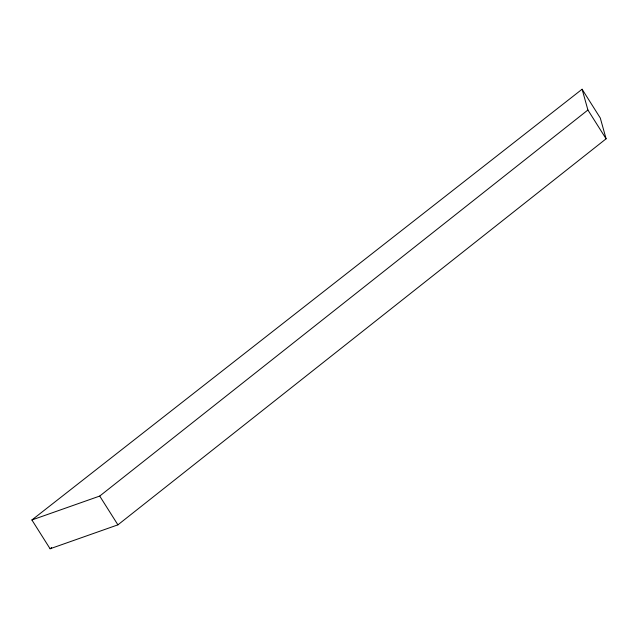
<?xml version="1.0" encoding="UTF-8"?>
<svg xmlns="http://www.w3.org/2000/svg" width="638" height="638" viewBox="0 0 638 638"><rect width="100%" height="100%" fill="white"/><g stroke="black" fill="none" stroke-linecap="round" stroke-linejoin="round"><path stroke-width="0.96" d="M31.9 519.978L99.719 496.061L587.909 110.015L582.103 89.232L31.9 519.978L50.091 548.768L117.91 524.843L606.1 138.805L600.294 118.022L582.103 89.232M50.091 548.768L51.662 547.54M587.909 110.015L606.1 138.805M99.719 496.061L117.91 524.843"/></g></svg>
